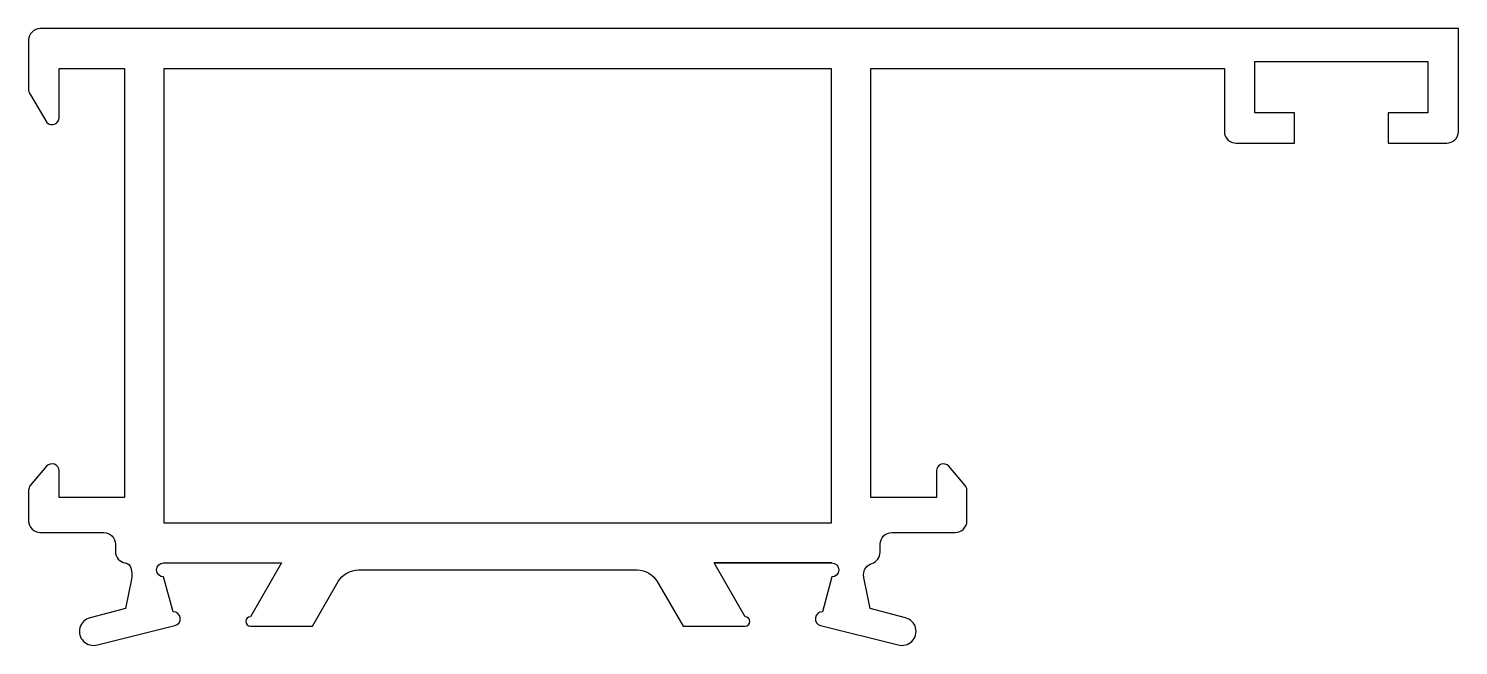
# Model space of a CAD drawing. Extents: x 353.9 to 415, y 206.4 to 232.8.
import ezdxf

# ---------------------------------------------------------------- set-up
doc = ezdxf.new("R2010")
doc.units = 0
doc.layers.add('ERCAN', color=220, linetype='CONTINUOUS')

msp = doc.modelspace()

# ---------------------------------------------------------------- linework, layer by layer
at = {"layer": 'ERCAN', "color": 0}
msp.add_lwpolyline([(355.197, 213.904, 0.69779), (354.669, 214.098), (353.969, 213.275, 0.178002), (353.897, 213.08), (353.897, 211.768, 0.414214), (354.397, 211.268), (357.107, 211.268, -0.414214), (357.607, 210.768), (357.607, 210.459, 0.370066), (358.031, 209.965, -0.291231), (358.273, 209.752, -0.12273), (358.293, 209.269), (358.034, 208.021), (356.523, 207.624, 1.019099), (356.836, 206.466), (360.15, 207.287, 0.888706), (360.075, 207.878), (359.669, 209.368, -1), (359.669, 209.968), (364.702, 209.968), (363.374, 207.668, 1), (363.374, 207.268), (366.03, 207.268), (367.127, 209.168, -0.267949), (367.993, 209.668), (379.899, 209.668, -0.267949), (380.765, 209.168), (381.862, 207.268), (384.518, 207.268, 1), (384.518, 207.668), (383.19, 209.968), (388.223, 209.968), (383.19, 209.968), (388.223, 209.968, -1), (388.223, 209.368), (387.817, 207.878, 0.888706), (387.742, 207.287), (391.056, 206.466, 1.019099), (391.369, 207.624), (389.858, 208.021), (389.6, 209.269, -0.049244), (389.579, 209.465, -0.331382), (389.932, 209.946, 0.329309), (390.285, 210.424), (390.285, 210.768, -0.414214), (390.785, 211.268), (393.495, 211.268, 0.414214), (393.995, 211.768), (393.995, 213.08, 0.178002), (393.923, 213.275), (393.223, 214.098, 0.69779), (392.695, 213.904), (392.695, 212.768), (389.895, 212.768), (389.895, 231.108), (404.997, 231.108), (404.997, 228.408, 0.414214), (405.497, 227.908), (407.997, 227.908), (407.997, 229.208), (406.297, 229.208), (406.297, 231.408), (413.697, 231.408), (413.697, 229.208), (411.997, 229.208), (411.997, 227.908), (414.497, 227.908, 0.414214), (414.997, 228.408), (414.997, 232.808), (354.397, 232.808, 0.414214), (353.897, 232.308), (353.897, 230.181, 0.19382), (353.981, 229.973), (354.681, 228.794, 0.675294), (355.197, 229.002), (355.197, 231.108), (357.997, 231.108), (357.997, 212.768), (355.197, 212.768)], format="xyb", close=True, dxfattribs=at)
msp.add_lwpolyline([(359.697, 231.108), (388.195, 231.108), (388.195, 211.668), (359.697, 211.668)], close=True, dxfattribs=at)

doc.saveas('drawing.dxf')
